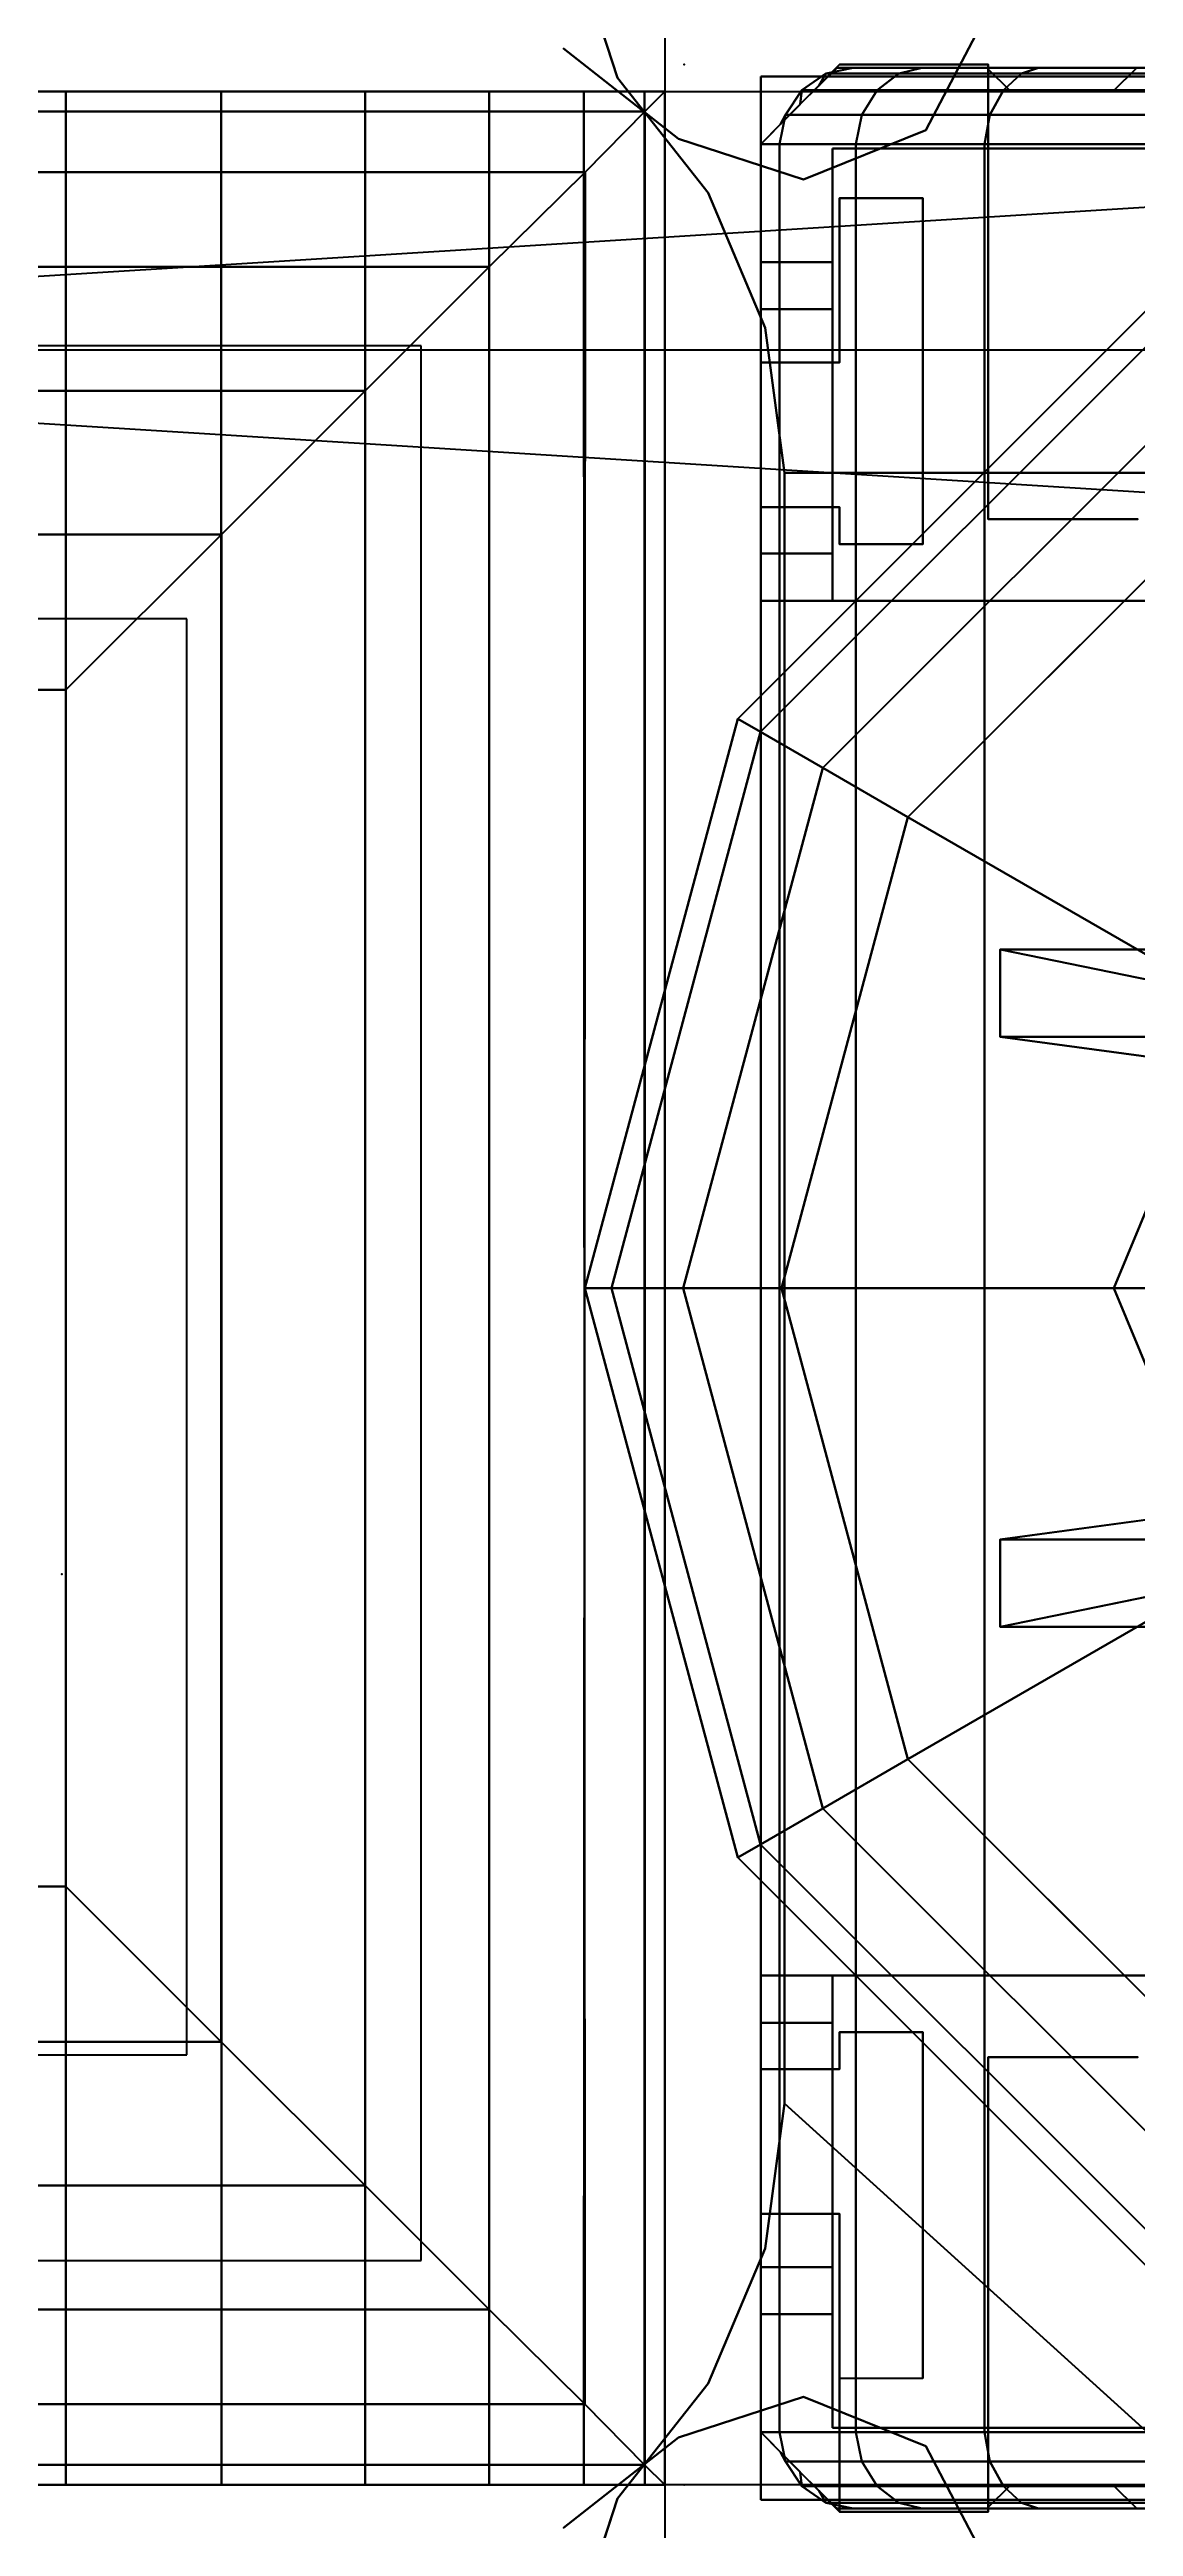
# Model space of a CAD drawing. Extents: x -170 to 1783, y -20 to 1205.
# Drawn here: x 1085.067 to 1085.972, y 279.7 to 281.77 of the extents above; entities that cross this region are included whole.
import ezdxf
from ezdxf.enums import TextEntityAlignment as Align

# ---------------------------------------------------------------- set-up
doc = ezdxf.new("R2010")
doc.units = 0
doc.header["$LTSCALE"] = 96
doc.header["$MEASUREMENT"] = 0
for name, color, linetype in [('A-FURN-3-PANEL-GLIDE', 7, 'Continuous'), ('A-FURN-3-PANEL-GLIDE-HOUSING', 7, 'Continuous'), ('A-FURN-3-PANEL-RACE', 7, 'Continuous'), ('A-FURN-3-PANEL-TOPCAP', 7, 'Continuous'), ('A-FURN-3-PANEL-TRIM', 7, 'Continuous'), ('A-FURN-P-PNLS', 7, 'Continuous'), ('A-FURN-P-PNLS-POWR', 7, 'Continuous'), ('A-FURN-P-WKSF', 7, 'Continuous'), ('MAIN_ELECTRICAL', 7, 'Continuous'), ('MAIN_FURN', 7, 'Continuous'), ('MAIN_PANEL', 7, 'Continuous'), ('MAIN_U-PANEL-CONN', 7, 'Continuous'), ('MAIN_WKSURF', 7, 'Continuous'), ('SM', 7, 'Continuous')]:
    doc.layers.add(name, color=color, linetype=linetype)

# ---------------------------------------------------------------- blocks, each defined once
blk = doc.blocks.new('EC-EFP-444')
at = {"layer": 'A-FURN-3-PANEL-GLIDE', "color": 20, "linetype": 'Continuous'}
for points in [[(0.0798, 1.4649, 0.2464), (0.0608, 1.4759, 0.1642), (0.4091, 1.8242, 0.1642), (0.4201, 1.8052, 0.2464)], [(0.0608, 1.4759, 0.1642), (0.0798, 1.4649, 0.0821), (0.4201, 1.8052, 0.0821), (0.4091, 1.8242, 0.1642)], [(0.1319, 1.4348, 0.3065), (0.0798, 1.4649, 0.2464), (0.4201, 1.8052, 0.2464), (0.4502, 1.7531, 0.3065)], [(0.0798, 1.4649, 0.0821), (0.1319, 1.4348, 0.022), (0.4502, 1.7531, 0.022), (0.4201, 1.8052, 0.0821)], [(0.203, 1.3937, 0.3285), (0.1319, 1.4348, 0.3065), (0.4502, 1.7531, 0.3065), (0.4912, 1.682, 0.3285)], [(0.1319, 1.4348, 0.022), (0.203, 1.3937), (0.4912, 1.682), (0.4502, 1.7531, 0.022)], [(0.7096, 1.1013, 0.3285), (0.203, 1.3937, 0.3285), (0.4912, 1.682, 0.3285), (0.7837, 1.1754, 0.3285)], [(-0.0447, 1, 0.2464), (-0.0668, 1, 0.1642), (0.0608, 1.4759, 0.1642), (0.0798, 1.4649, 0.2464)], [(-0.0668, 1, 0.1642), (-0.0447, 1, 0.0821), (0.0798, 1.4649, 0.0821), (0.0608, 1.4759, 0.1642)], [(0.0154, 1, 0.3065), (-0.0447, 1, 0.2464), (0.0798, 1.4649, 0.2464), (0.1319, 1.4348, 0.3065)], [(-0.0447, 1, 0.0821), (0.0154, 1, 0.022), (0.1319, 1.4348, 0.022), (0.0798, 1.4649, 0.0821)], [(0.0975, 1, 0.3285), (0.0154, 1, 0.3065), (0.1319, 1.4348, 0.3065), (0.203, 1.3937, 0.3285)], [(0.0154, 1, 0.022), (0.0975, 1), (0.203, 1.3937), (0.1319, 1.4348, 0.022)], [(0.6825, 1, 0.3285), (0.0975, 1, 0.3285), (0.203, 1.3937, 0.3285), (0.7096, 1.1013, 0.3285)], [(0.0798, 0.5351, 0.2464), (0.0608, 0.5241, 0.1642), (-0.0668, 1, 0.1642), (-0.0447, 1, 0.2464)], [(0.0608, 0.5241, 0.1642), (0.0798, 0.5351, 0.0821), (-0.0447, 1, 0.0821), (-0.0668, 1, 0.1642)], [(0.1319, 0.5652, 0.3065), (0.0798, 0.5351, 0.2464), (-0.0447, 1, 0.2464), (0.0154, 1, 0.3065)], [(0.0798, 0.5351, 0.0821), (0.1319, 0.5652, 0.022), (0.0154, 1, 0.022), (-0.0447, 1, 0.0821)], [(0.203, 0.6063, 0.3285), (0.1319, 0.5652, 0.3065), (0.0154, 1, 0.3065), (0.0975, 1, 0.3285)], [(0.1319, 0.5652, 0.022), (0.203, 0.6063), (0.0975, 1), (0.0154, 1, 0.022)], [(0.7096, 0.8988, 0.3285), (0.203, 0.6063, 0.3285), (0.0975, 1, 0.3285), (0.6825, 1, 0.3285)], [(0.7837, 0.8246, 0.3285), (0.4912, 0.318, 0.3285), (0.203, 0.6063, 0.3285), (0.7096, 0.8988, 0.3285)], [(0.4912, 0.318, 0.3285), (0.4502, 0.2469, 0.3065), (0.1319, 0.5652, 0.3065), (0.203, 0.6063, 0.3285)], [(0.4502, 0.2469, 0.022), (0.4912, 0.318), (0.203, 0.6063), (0.1319, 0.5652, 0.022)], [(0.4502, 0.2469, 0.3065), (0.4201, 0.1948, 0.2464), (0.0798, 0.5351, 0.2464), (0.1319, 0.5652, 0.3065)], [(0.4201, 0.1948, 0.0821), (0.4502, 0.2469, 0.022), (0.1319, 0.5652, 0.022), (0.0798, 0.5351, 0.0821)], [(0.4201, 0.1948, 0.2464), (0.4091, 0.1758, 0.1642), (0.0608, 0.5241, 0.1642), (0.0798, 0.5351, 0.2464)], [(0.4091, 0.1758, 0.1642), (0.4201, 0.1948, 0.0821), (0.0798, 0.5351, 0.0821), (0.0608, 0.5241, 0.1642)]]:
    blk.add_3dface(points, dxfattribs=at)
at = {"layer": 'A-FURN-3-PANEL-GLIDE', "color": 20, "linetype": 'Continuous', "invisible_edges": 12}
for points in [[(0.885, 1), (0.4912, 1.682), (0.203, 1.3937)], [(0.885, 1), (0.203, 1.3937), (0.0975, 1)], [(0.885, 1), (0.0975, 1), (0.203, 0.6063)], [(0.885, 1), (0.203, 0.6063), (0.4912, 0.318)]]:
    blk.add_3dface(points, dxfattribs=at)
at = {"layer": 'A-FURN-3-PANEL-GLIDE-HOUSING', "color": 40, "linetype": 'Continuous'}
for points in [[(0.6849, 1.2001, 2.2447), (0.885, 1.283, 3.5747), (0.28, 1.283, 3.5747), (0.28, 1.283, 3.3867)], [(0.28, 1.21, 3.5747), (0.28, 1.21, 3.3867), (0.28, 1.283, 3.3867), (0.28, 1.283, 3.5747)], [(0.28, 1.283, 3.3867), (0.28, 1.21, 3.3867), (0.7365, 1.1485, 2.2447), (0.6849, 1.2001, 2.2447)], [(0.28, 1.21, 3.3867), (0.28, 1.21, 3.5747), (0.885, 1.21, 3.5747), (0.7365, 1.1485, 2.2447)], [(0.4072, 1.0778, 2.2447), (0.375, 1, 2.2447), (0.375, 1, 1.7347), (0.4072, 1.0778, 1.7347)], [(0.375, 1, 2.2447), (0.4072, 0.9222, 2.2447), (0.4072, 0.9222, 1.7347), (0.375, 1, 1.7347)], [(0.28, 0.79, 3.3867), (0.28, 0.717, 3.3867), (0.6849, 0.7999, 2.2447), (0.7365, 0.8515, 2.2447)], [(0.28, 0.79, 3.3867), (0.28, 0.79, 3.5747), (0.28, 0.717, 3.5747), (0.28, 0.717, 3.3867)]]:
    blk.add_3dface(points, dxfattribs=at)
for points, invisible_edges in [([(0.28, 1.21, 3.5747), (0.28, 1.283, 3.5747), (0.885, 1.283, 3.5747), (0.885, 1.21, 3.5747)], 4), ([(0.4072, 1.0778, 2.2447), (0.4072, 0.9222, 2.2447), (0.375, 1, 2.2447)], 1), ([(0.4072, 1.0778, 1.7347), (0.375, 1, 1.7347), (0.4072, 0.9222, 1.7347)], 12), ([(0.885, 0.79, 3.5747), (0.28, 0.79, 3.5747), (0.28, 0.79, 3.3867), (0.7365, 0.8515, 2.2447)], 8), ([(0.6849, 0.7999, 2.2447), (0.28, 0.717, 3.3867), (0.28, 0.717, 3.5747), (0.885, 0.717, 3.5747)], 8), ([(0.28, 0.717, 3.5747), (0.28, 0.79, 3.5747), (0.885, 0.79, 3.5747), (0.885, 0.717, 3.5747)], 4)]:
    blk.add_3dface(points, dxfattribs=dict(at, invisible_edges=invisible_edges))
at = {"layer": 'A-FURN-3-PANEL-RACE', "color": 40, "linetype": 'Continuous'}
for points, invisible_edges in [([(0.08, 2.0125, 3.515), (0.08, 2.0125, 0.3963), (47.92, 2.0125, 0.3963), (47.92, 2.0125, 3.515)], 8), ([(0.08, 1.8575, 3.1951), (0.08, 1.8575, 1.4986), (0.08, 2.0125, 0.3963), (0.08, 2.0125, 3.515)], 10), ([(0.5, 1.5745, 0.3963), (47.5, 1.5745, 0.3963), (0.08, 2.0125, 0.3963), (0.08, 1.5745, 0.3963)], 3), ([(47.5, 1.5745, 0.3963), (47.92, 1.5745, 0.3963), (47.92, 2.0125, 0.3963), (0.08, 2.0125, 0.3963)], 8), ([(0.08, 1.8181, 1.4986), (0.08, 1.5745, 0.3963), (0.08, 2.0125, 0.3963), (0.08, 1.8575, 1.4986)], 5), ([(0.08, 1.5745, 3.245), (0.08, 1.8575, 3.1951), (0.08, 2.0125, 3.515), (0.08, 1.5745, 3.515)], 2), ([(0.14, 1.5745, 3.515), (0.08, 1.5745, 3.515), (0.08, 2.0125, 3.515), (0.14, 1.9525, 3.515)], 4), ([(0.14, 1.9525, 3.515), (0.08, 2.0125, 3.515), (0.6, 2.0125, 3.515), (0.6, 1.9525, 3.515)], 1), ([(47.86, 1.9525, 0.4563), (0.14, 1.9525, 0.4563), (0.14, 1.9525, 3.515), (47.86, 1.9525, 3.515)], 4), ([(0.14, 1.9525, 0.4563), (0.14, 1.8575, 1.4986), (0.14, 1.8575, 3.1951), (0.14, 1.9525, 3.515)], 5), ([(0.5, 1.5745, 0.4563), (0.14, 1.5745, 0.4563), (0.14, 1.9525, 0.4563), (47.5, 1.5745, 0.4563)], 12), ([(47.5, 1.5745, 0.4563), (0.14, 1.9525, 0.4563), (47.86, 1.9525, 0.4563), (47.86, 1.5745, 0.4563)], 1), ([(0.14, 1.5745, 0.4563), (0.14, 1.8181, 1.4986), (0.14, 1.8575, 1.4986), (0.14, 1.9525, 0.4563)], 5), ([(0.14, 1.8575, 3.1951), (0.14, 1.5745, 3.245), (0.14, 1.5745, 3.515), (0.14, 1.9525, 3.515)], 8), ([(0.08, 1.614, 1.7894), (0.08, 1.5745, 1.7894), (0.08, 1.5745, 0.3963), (0.08, 1.8181, 1.4986)], 4), ([(0.14, 1.5745, 1.7894), (0.14, 1.614, 1.7894), (0.14, 1.8181, 1.4986), (0.14, 1.5745, 0.4563)], 4), ([(0.08, 1.5745, 0.3963), (0.08, 1.5745, 1.7894), (0.14, 1.5745, 1.7894), (0.14, 1.5745, 0.4563)], 8), ([(0.5, 1.5745, 0.3963), (0.08, 1.5745, 0.3963), (0.14, 1.5745, 0.4563), (0.5, 1.5745, 0.4563)], 2), ([(0.5, 0.4255, 0.3963), (0.08, 0.4255, 0.3963), (0.08, -0.0125, 0.3963), (47.92, -0.0125, 0.3963)], 8), ([(0.08, 0.386, 1.7894), (0.08, 0.1819, 1.4986), (0.08, 0.4255, 0.3963), (0.08, 0.4255, 1.7894)], 2), ([(0.08, 0.4255, 0.3963), (0.14, 0.4255, 0.4563), (0.14, 0.4255, 1.7894), (0.08, 0.4255, 1.7894)], 1), ([(0.08, 0.1819, 1.4986), (0.08, 0.1425, 1.4986), (0.08, -0.0125, 0.3963), (0.08, 0.4255, 0.3963)], 10), ([(0.5, 0.4255, 0.3963), (0.5, 0.4255, 0.4563), (0.14, 0.4255, 0.4563), (0.08, 0.4255, 0.3963)], 4), ([(0.08, 0.4255, 3.245), (0.08, 0.4255, 3.515), (0.08, -0.0125, 3.515), (0.08, 0.1425, 3.1951)], 4), ([(0.14, 0.4255, 3.515), (0.14, 0.0475, 3.515), (0.08, -0.0125, 3.515), (0.08, 0.4255, 3.515)], 2), ([(0.5, 0.4255, 0.4563), (47.86, 0.0475, 0.4563), (0.14, 0.0475, 0.4563), (0.14, 0.4255, 0.4563)], 1), ([(0.14, 0.4255, 1.7894), (0.14, 0.4255, 0.4563), (0.14, 0.1819, 1.4986), (0.14, 0.386, 1.7894)], 2), ([(0.14, 0.4255, 0.4563), (0.14, 0.0475, 0.4563), (0.14, 0.1425, 1.4986), (0.14, 0.1819, 1.4986)], 10), ([(0.14, 0.1425, 3.1951), (0.14, 0.0475, 3.515), (0.14, 0.4255, 3.515), (0.14, 0.4255, 3.245)], 1), ([(0.08, 0.1425, 3.1951), (0.08, -0.0125, 3.515), (0.08, -0.0125, 0.3963), (0.08, 0.1425, 1.4986)], 5), ([(0.14, 0.0475, 0.4563), (0.14, 0.0475, 3.515), (0.14, 0.1425, 3.1951), (0.14, 0.1425, 1.4986)], 10), ([(0.14, 0.0475, 3.515), (0.6, 0.0475, 3.515), (0.6, -0.0125, 3.515), (0.08, -0.0125, 3.515)], 8), ([(0.14, 0.0475, 0.4563), (47.86, 0.0475, 0.4563), (47.86, 0.0475, 3.515), (0.14, 0.0475, 3.515)], 4), ([(47.92, -0.0125, 3.515), (47.92, -0.0125, 0.3963), (0.08, -0.0125, 0.3963), (0.08, -0.0125, 3.515)], 8)]:
    blk.add_3dface(points, dxfattribs=dict(at, invisible_edges=invisible_edges))
for points in [[(0.14, 1.8575, 1.4986), (0.08, 1.8575, 1.4986), (0.08, 1.8575, 3.1951), (0.14, 1.8575, 3.1951)], [(0.08, 1.8181, 1.4986), (0.08, 1.8575, 1.4986), (0.14, 1.8575, 1.4986), (0.14, 1.8181, 1.4986)], [(0.14, 1.8575, 3.1951), (0.08, 1.8575, 3.1951), (0.08, 1.5745, 3.245), (0.14, 1.5745, 3.245)], [(0.08, 1.614, 1.7894), (0.08, 1.8181, 1.4986), (0.14, 1.8181, 1.4986), (0.14, 1.614, 1.7894)], [(0.08, 1.5745, 1.7894), (0.08, 1.614, 1.7894), (0.14, 1.614, 1.7894), (0.14, 1.5745, 1.7894)], [(0.14, 1.5745, 3.245), (0.08, 1.5745, 3.245), (0.08, 1.5745, 3.515), (0.14, 1.5745, 3.515)], [(0.08, 0.4255, 1.7894), (0.14, 0.4255, 1.7894), (0.14, 0.386, 1.7894), (0.08, 0.386, 1.7894)], [(0.14, 0.4255, 3.245), (0.14, 0.4255, 3.515), (0.08, 0.4255, 3.515), (0.08, 0.4255, 3.245)], [(0.14, 0.1425, 3.1951), (0.14, 0.4255, 3.245), (0.08, 0.4255, 3.245), (0.08, 0.1425, 3.1951)], [(0.08, 0.386, 1.7894), (0.14, 0.386, 1.7894), (0.14, 0.1819, 1.4986), (0.08, 0.1819, 1.4986)], [(0.08, 0.1819, 1.4986), (0.14, 0.1819, 1.4986), (0.14, 0.1425, 1.4986), (0.08, 0.1425, 1.4986)], [(0.14, 0.1425, 1.4986), (0.14, 0.1425, 3.1951), (0.08, 0.1425, 3.1951), (0.08, 0.1425, 1.4986)]]:
    blk.add_3dface(points, dxfattribs=at)
at = {"layer": 'A-FURN-3-PANEL-TOPCAP', "color": 60, "linetype": 'Continuous'}
for points in [[(0.1143, 2.0013, 43.8104), (0.1129, 1.9894, 43.635), (0.1285, 2.0047, 43.635), (0.1344, 2.0151, 43.8047)], [(0.1774, 2.0013, 43.977), (0.1143, 2.0013, 43.8104), (0.1344, 2.0151, 43.8047), (0.1955, 2.0151, 43.9663)], [(0.1344, 2.0151, 43.8047), (0.1285, 2.0047, 43.635), (0.144, 2.02, 43.635), (0.1575, 2.02, 43.8011)], [(0.1955, 2.0151, 43.9663), (0.1344, 2.0151, 43.8047), (0.1575, 2.02, 43.8011), (0.2149, 2.02, 43.9575)], [(0.2828, 2.0013, 44.1222), (0.1774, 2.0013, 43.977), (0.1955, 2.0151, 43.9663), (0.2978, 2.0151, 44.1072)], [(0.2978, 2.0151, 44.1072), (0.1955, 2.0151, 43.9663), (0.2149, 2.02, 43.9575), (0.3121, 2.02, 44.0929)], [(0.4225, 2.0013, 44.2349), (0.2828, 2.0013, 44.1222), (0.2978, 2.0151, 44.1072), (0.4331, 2.0151, 44.2168)], [(0.4331, 2.0151, 44.2168), (0.2978, 2.0151, 44.1072), (0.3121, 2.02, 44.0929), (0.4419, 2.02, 44.1974)], [(0.1006, 1.9805, 43.8155), (0.0965, 1.9727, 43.635), (0.1129, 1.9894, 43.635), (0.1143, 2.0013, 43.8104)], [(0.1644, 1.9805, 43.9859), (0.1006, 1.9805, 43.8155), (0.1143, 2.0013, 43.8104), (0.1774, 2.0013, 43.977)], [(0.2713, 1.9805, 44.1337), (0.1644, 1.9805, 43.9859), (0.1774, 2.0013, 43.977), (0.2828, 2.0013, 44.1222)], [(0.4136, 1.9805, 44.248), (0.2713, 1.9805, 44.1337), (0.2828, 2.0013, 44.1222), (0.4225, 2.0013, 44.2349)], [(0.0957, 1.956, 43.8177), (0.08, 1.956, 43.635), (0.0965, 1.9727, 43.635), (0.1006, 1.9805, 43.8155)], [(0.1595, 1.956, 43.9895), (0.0957, 1.956, 43.8177), (0.1006, 1.9805, 43.8155), (0.1644, 1.9805, 43.9859)], [(0.2668, 1.956, 44.1382), (0.1595, 1.956, 43.9895), (0.1644, 1.9805, 43.9859), (0.2713, 1.9805, 44.1337)], [(0.4099, 1.956, 44.2528), (0.2668, 1.956, 44.1382), (0.2713, 1.9805, 44.1337), (0.4136, 1.9805, 44.248)], [(0.0957, 0.044, 43.8177), (0.08, 0.044, 43.635), (0.08, 1.956, 43.635), (0.0957, 1.956, 43.8177)], [(0.1595, 0.044, 43.9895), (0.0957, 0.044, 43.8177), (0.0957, 1.956, 43.8177), (0.1595, 1.956, 43.9895)], [(0.2668, 0.044, 44.1382), (0.1595, 0.044, 43.9895), (0.1595, 1.956, 43.9895), (0.2668, 1.956, 44.1382)], [(0.4099, 0.044, 44.2528), (0.2668, 0.044, 44.1382), (0.2668, 1.956, 44.1382), (0.4099, 1.956, 44.2528)], [(0.0965, 0.0273, 43.635), (0.08, 0.044, 43.635), (0.0957, 0.044, 43.8177), (0.1006, 0.0195, 43.8155)], [(0.1006, 0.0195, 43.8155), (0.0957, 0.044, 43.8177), (0.1595, 0.044, 43.9895), (0.1644, 0.0195, 43.9859)], [(0.1644, 0.0195, 43.9859), (0.1595, 0.044, 43.9895), (0.2668, 0.044, 44.1382), (0.2713, 0.0195, 44.1337)], [(0.2713, 0.0195, 44.1337), (0.2668, 0.044, 44.1382), (0.4099, 0.044, 44.2528), (0.4136, 0.0195, 44.248)], [(0.1129, 0.0106, 43.635), (0.0965, 0.0273, 43.635), (0.1006, 0.0195, 43.8155), (0.1143, -0.0013, 43.8104)], [(0.1143, -0.0013, 43.8104), (0.1006, 0.0195, 43.8155), (0.1644, 0.0195, 43.9859), (0.1774, -0.0013, 43.977)], [(0.1285, -0.0047, 43.635), (0.1129, 0.0106, 43.635), (0.1143, -0.0013, 43.8104), (0.1344, -0.0151, 43.8047)], [(0.1774, -0.0013, 43.977), (0.1644, 0.0195, 43.9859), (0.2713, 0.0195, 44.1337), (0.2828, -0.0013, 44.1222)], [(0.2828, -0.0013, 44.1222), (0.2713, 0.0195, 44.1337), (0.4136, 0.0195, 44.248), (0.4225, -0.0013, 44.2349)], [(0.1344, -0.0151, 43.8047), (0.1143, -0.0013, 43.8104), (0.1774, -0.0013, 43.977), (0.1955, -0.0151, 43.9663)], [(0.144, -0.02, 43.635), (0.1285, -0.0047, 43.635), (0.1344, -0.0151, 43.8047), (0.1575, -0.02, 43.8011)], [(0.1575, -0.02, 43.8011), (0.1344, -0.0151, 43.8047), (0.1955, -0.0151, 43.9663), (0.2149, -0.02, 43.9575)], [(0.1955, -0.0151, 43.9663), (0.1774, -0.0013, 43.977), (0.2828, -0.0013, 44.1222), (0.2978, -0.0151, 44.1072)], [(0.2149, -0.02, 43.9575), (0.1955, -0.0151, 43.9663), (0.2978, -0.0151, 44.1072), (0.3121, -0.02, 44.0929)], [(0.2978, -0.0151, 44.1072), (0.2828, -0.0013, 44.1222), (0.4225, -0.0013, 44.2349), (0.4331, -0.0151, 44.2168)], [(0.3121, -0.02, 44.0929), (0.2978, -0.0151, 44.1072), (0.4331, -0.0151, 44.2168), (0.4419, -0.02, 44.1974)]]:
    blk.add_3dface(points, dxfattribs=at)
for points, invisible_edges in [([(0.1285, -0.0047, 43.635), (0.144, -0.02, 43.635), (0.144, 2.02, 43.635), (0.1285, 2.0047, 43.635)], 10), ([(0.144, 2.02, 43.635), (0.269, 2.02, 43.635), (0.2783, 2.02, 43.7687), (0.1575, 2.02, 43.8011)], 4), ([(0.144, -0.02, 43.635), (0.269, -0.02, 43.635), (0.269, 2.02, 43.635), (0.144, 2.02, 43.635)], 10), ([(0.1575, 2.02, 43.8011), (0.2783, 2.02, 43.7687), (0.3232, 2.02, 43.8949), (0.2149, 2.02, 43.9575)], 5), ([(0.2149, 2.02, 43.9575), (0.3232, 2.02, 43.8949), (0.4005, 2.02, 44.0044), (0.3121, 2.02, 44.0929)], 5), ([(0.269, 2.02, 43.635), (0.289, 2, 43.635), (0.2976, 2, 43.7635), (0.2783, 2.02, 43.7687)], 4), ([(0.289, 2, 43.635), (0.269, 2.02, 43.635), (0.269, -0.02, 43.635), (0.289, 0, 43.635)], 10), ([(0.2783, 2.02, 43.7687), (0.2976, 2, 43.7635), (0.3405, 2, 43.8849), (0.3232, 2.02, 43.8949)], 5), ([(0.3121, 2.02, 44.0929), (0.4005, 2.02, 44.0044), (0.5044, 2.02, 44.0891), (0.4419, 2.02, 44.1974)], 5), ([(0.3232, 2.02, 43.8949), (0.3405, 2, 43.8849), (0.4146, 2, 43.9903), (0.4005, 2.02, 44.0044)], 5), ([(0.3741, 2, 43.635), (0.394, 2.02, 43.635), (0.399, 2.02, 43.7363), (0.3798, 2, 43.7415)], 4), ([(0.394, 2.02, 43.635), (0.3741, 2, 43.635), (0.3741, 0, 43.635), (0.394, -0.02, 43.635)], 10), ([(0.3798, 2, 43.7415), (0.399, 2.02, 43.7363), (0.4315, 2.02, 43.8323), (0.4142, 2, 43.8424)], 5), ([(0.0965, 0.0273, 43.635), (0.1129, 0.0106, 43.635), (0.1129, 1.9894, 43.635), (0.0965, 1.9727, 43.635)], 10), ([(0.1285, 2.0047, 43.635), (0.1129, 1.9894, 43.635), (0.1129, 0.0106, 43.635), (0.1285, -0.0047, 43.635)], 10), ([(0.289, 2, 43.635), (0.3741, 2, 43.635), (0.3798, 2, 43.7415), (0.2976, 2, 43.7635)], 4), ([(0.289, 0, 43.635), (0.3741, 0, 43.635), (0.3741, 2, 43.635), (0.289, 2, 43.635)], 10), ([(0.2976, 2, 43.7635), (0.3798, 2, 43.7415), (0.4142, 2, 43.8424), (0.3405, 2, 43.8849)], 5), ([(0.3405, 2, 43.8849), (0.4142, 2, 43.8424), (0.4748, 2, 43.9301), (0.4146, 2, 43.9903)], 5), ([(0.0965, 1.9727, 43.635), (0.08, 1.956, 43.635), (0.08, 0.044, 43.635), (0.0965, 0.0273, 43.635)], 8), ([(0.144, -0.02, 43.635), (0.1575, -0.02, 43.8011), (0.2783, -0.02, 43.7687), (0.269, -0.02, 43.635)], 2), ([(0.1575, -0.02, 43.8011), (0.2149, -0.02, 43.9575), (0.3232, -0.02, 43.8949), (0.2783, -0.02, 43.7687)], 10), ([(0.2149, -0.02, 43.9575), (0.3121, -0.02, 44.0929), (0.4005, -0.02, 44.0044), (0.3232, -0.02, 43.8949)], 10), ([(0.269, -0.02, 43.635), (0.2783, -0.02, 43.7687), (0.2976, 0, 43.7635), (0.289, 0, 43.635)], 2), ([(0.2783, -0.02, 43.7687), (0.3232, -0.02, 43.8949), (0.3405, 0, 43.8849), (0.2976, 0, 43.7635)], 10), ([(0.289, 0, 43.635), (0.2976, 0, 43.7635), (0.3798, 0, 43.7415), (0.3741, 0, 43.635)], 2), ([(0.2976, 0, 43.7635), (0.3405, 0, 43.8849), (0.4142, 0, 43.8424), (0.3798, 0, 43.7415)], 10), ([(0.3121, -0.02, 44.0929), (0.4419, -0.02, 44.1974), (0.5044, -0.02, 44.0891), (0.4005, -0.02, 44.0044)], 10), ([(0.3232, -0.02, 43.8949), (0.4005, -0.02, 44.0044), (0.4146, 0, 43.9903), (0.3405, 0, 43.8849)], 10), ([(0.3405, 0, 43.8849), (0.4146, 0, 43.9903), (0.4748, 0, 43.9301), (0.4142, 0, 43.8424)], 10), ([(0.3741, 0, 43.635), (0.3798, 0, 43.7415), (0.399, -0.02, 43.7363), (0.394, -0.02, 43.635)], 2), ([(0.3798, 0, 43.7415), (0.4142, 0, 43.8424), (0.4315, -0.02, 43.8323), (0.399, -0.02, 43.7363)], 10)]:
    blk.add_3dface(points, dxfattribs=dict(at, invisible_edges=invisible_edges))
at = {"layer": 'A-FURN-3-PANEL-TRIM', "color": 60, "linetype": 'Continuous'}
for points, invisible_edges in [([(0.0361, 1.9153, 3.8013), (0.6, 2.1348, 3.8013), (-0.0735, 2.1159, 3.8013), (-0.0395, 2.0114, 3.8013)], 3), ([(0.0361, 1.9153, 4.013), (-0.0395, 2.0114, 4.013), (-0.0735, 2.1159, 4.013), (0.6, 2.1348, 4.013)], 12), ([(0.1, 1.6815, 3.8013), (0.6, 2.1348, 3.8013), (0.0361, 1.9153, 3.8013), (0.0837, 1.8027, 3.8013)], 3), ([(0.1, 1.6815, 4.013), (0.0837, 1.8027, 4.013), (0.0361, 1.9153, 4.013), (0.6, 2.1348, 4.013)], 12), ([(0.1, 1.6815, 3.8013), (0.6, 1.6815, 3.8013), (0.6, 2.1348, 3.8013)], 12), ([(0.6, 2.1348, 4.013), (0.6, 1.6815, 4.013), (0.1, 1.6815, 4.013)], 12), ([(0.0802, 1.7737, 43.635), (0.08, 1.956, 43.635), (0.1457, 2.0228, 43.635), (0.1457, 1.7737, 43.635)], 4), ([(0.2155, 1.9109, 43.635), (0.1457, 1.9109, 43.635), (0.1457, 2.0228, 43.635), (0.2701, 2.0228, 43.635)], 10), ([(0.6, -0.1348, 3.5747), (0.6, 1.6815, 3.5747), (0.1, 1.6815, 3.5747), (0.1, 0.3185, 3.5747)], 10), ([(0.6, -0.1348, 4.2397), (0.1, 0.3185, 4.2397), (0.1, 1.6815, 4.2397), (0.6, 1.6815, 4.2397)], 5), ([(0.1457, 0.3473, 43.635), (0.0802, 0.3473, 43.635), (0.0802, 1.6527, 43.635), (0.1457, 1.6527, 43.635)], 8), ([(0.2701, 1.6426, 43.635), (0.395, 1.6426, 43.635), (0.395, 0.3574, 43.635), (0.2701, 0.3574, 43.635)], 10), ([(0.1457, 1.6218, 43.635), (0.2155, 1.6218, 43.635), (0.2155, 0.3782, 43.635), (0.1457, 0.3782, 43.635)], 10), ([(0.0361, 0.0847, 3.5747), (0.6, -0.1348, 3.5747), (0.1, 0.3185, 3.5747), (0.0837, 0.1973, 3.5747)], 3), ([(0.0361, 0.0847, 4.2397), (0.0837, 0.1973, 4.2397), (0.1, 0.3185, 4.2397), (0.6, -0.1348, 4.2397)], 12), ([(0.0361, 0.0847, 3.8013), (0.0837, 0.1973, 3.8013), (0.1, 0.3185, 3.8013), (0.6, -0.1348, 3.8013)], 12), ([(0.0361, 0.0847, 4.013), (0.6, -0.1348, 4.013), (0.1, 0.3185, 4.013), (0.0837, 0.1973, 4.013)], 3), ([(-0.0735, -0.1159, 3.5747), (0.6, -0.1348, 3.5747), (0.0361, 0.0847, 3.5747), (-0.0395, -0.0114, 3.5747)], 3), ([(-0.0735, -0.1159, 4.2397), (-0.0395, -0.0114, 4.2397), (0.0361, 0.0847, 4.2397), (0.6, -0.1348, 4.2397)], 12), ([(-0.0735, -0.1159, 3.8013), (-0.0395, -0.0114, 3.8013), (0.0361, 0.0847, 3.8013), (0.6, -0.1348, 3.8013)], 12), ([(-0.0735, -0.1159, 4.013), (0.6, -0.1348, 4.013), (0.0361, 0.0847, 4.013), (-0.0395, -0.0114, 4.013)], 3), ([(0.2155, 0.0891, 4.2397), (0.2155, 0.0891, 43.635), (0.1457, 0.0891, 43.635), (0.1457, 0.0891, 4.2397)], 2), ([(0.1457, -0.0228, 43.635), (0.1457, 0.0891, 43.635), (0.2155, 0.0891, 43.635), (0.2701, -0.0228, 43.635)], 6)]:
    blk.add_3dface(points, dxfattribs=dict(at, invisible_edges=invisible_edges))
for points in [[(-0.0395, 2.0114, 3.8013), (-0.0735, 2.1159, 3.8013), (-0.0735, 2.1159, 4.013), (-0.0395, 2.0114, 4.013)], [(0.0361, 1.9153, 3.8013), (-0.0395, 2.0114, 3.8013), (-0.0395, 2.0114, 4.013), (0.0361, 1.9153, 4.013)], [(0.1457, 2.0228, 4.2397), (0.1457, 2.0228, 43.635), (0.08, 1.956, 43.635), (0.0802, 1.956, 4.2397)], [(0.1457, 2.0228, 4.2397), (0.2701, 2.0228, 4.2397), (0.2701, 2.0228, 43.635), (0.1457, 2.0228, 43.635)], [(0.2701, 2.0228, 43.635), (0.2701, 2.0228, 4.2397), (0.2701, 1.6426, 4.2397), (0.2701, 1.6426, 43.635)], [(0.0802, 1.7737, 43.635), (0.0802, 1.7737, 4.2397), (0.0802, 1.956, 4.2397), (0.08, 1.956, 43.635)], [(0.0837, 1.8027, 3.8013), (0.0361, 1.9153, 3.8013), (0.0361, 1.9153, 4.013), (0.0837, 1.8027, 4.013)], [(0.2155, 1.9109, 4.2397), (0.1457, 1.9109, 4.2397), (0.1457, 1.9109, 43.635), (0.2155, 1.9109, 43.635)], [(0.1457, 1.9109, 43.635), (0.1457, 1.9109, 4.2397), (0.1457, 1.7737, 4.2397), (0.1457, 1.7737, 43.635)], [(0.2155, 1.6218, 43.635), (0.2155, 1.6218, 4.2397), (0.2155, 1.9109, 4.2397), (0.2155, 1.9109, 43.635)], [(0.1, 1.6815, 3.8013), (0.0837, 1.8027, 3.8013), (0.0837, 1.8027, 4.013), (0.1, 1.6815, 4.013)], [(0.1457, 1.7737, 4.2397), (0.0802, 1.7737, 4.2397), (0.0802, 1.7737, 43.635), (0.1457, 1.7737, 43.635)], [(0.1, 0.3185, 4.2397), (0.1, 0.3185, 3.5747), (0.1, 1.6815, 3.5747), (0.1, 1.6815, 4.2397)], [(0.1, 1.6815, 4.2397), (0.1, 1.6815, 4.013), (0.6, 1.6815, 4.013), (0.6, 1.6815, 4.2397)], [(0.6, 1.6815, 3.8013), (0.1, 1.6815, 3.8013), (0.1, 1.6815, 3.5747), (0.6, 1.6815, 3.5747)], [(0.0802, 1.6527, 4.2397), (0.1457, 1.6527, 4.2397), (0.1457, 1.6527, 43.635), (0.0802, 1.6527, 43.635)], [(0.0802, 0.3473, 43.635), (0.0802, 0.3473, 4.2397), (0.0802, 1.6527, 4.2397), (0.0802, 1.6527, 43.635)], [(0.1457, 1.6527, 43.635), (0.1457, 1.6527, 4.2397), (0.1457, 1.6218, 4.2397), (0.1457, 1.6218, 43.635)], [(0.2701, 1.6426, 4.2397), (0.395, 1.6426, 4.2397), (0.395, 1.6426, 43.635), (0.2701, 1.6426, 43.635)], [(0.1457, 1.6218, 4.2397), (0.2155, 1.6218, 4.2397), (0.2155, 1.6218, 43.635), (0.1457, 1.6218, 43.635)], [(0.1457, 0.3473, 43.635), (0.1457, 0.3782, 43.635), (0.1457, 0.3782, 4.2397), (0.1457, 0.3473, 4.2397)], [(0.1457, 0.3782, 4.2397), (0.1457, 0.3782, 43.635), (0.2155, 0.3782, 43.635), (0.2155, 0.3782, 4.2397)], [(0.2155, 0.3782, 43.635), (0.2155, 0.0891, 43.635), (0.2155, 0.0891, 4.2397), (0.2155, 0.3782, 4.2397)], [(0.2701, 0.3574, 4.2397), (0.2701, 0.3574, 43.635), (0.395, 0.3574, 43.635), (0.395, 0.3574, 4.2397)], [(0.2701, -0.0228, 43.635), (0.2701, 0.3574, 43.635), (0.2701, 0.3574, 4.2397), (0.2701, -0.0228, 4.2397)], [(0.0802, 0.3473, 4.2397), (0.0802, 0.3473, 43.635), (0.1457, 0.3473, 43.635), (0.1457, 0.3473, 4.2397)], [(0.0837, 0.1973, 4.013), (0.1, 0.3185, 4.013), (0.1, 0.3185, 4.2397), (0.0837, 0.1973, 4.2397)], [(0.0837, 0.1973, 3.5747), (0.1, 0.3185, 3.5747), (0.1, 0.3185, 3.8013), (0.0837, 0.1973, 3.8013)], [(0.6, -0.1348, 3.8013), (0.1, 0.3185, 3.8013), (0.1, 0.3185, 4.013), (0.6, -0.1348, 4.013)], [(0.0802, 0.2263, 43.635), (0.0802, 0.044, 43.635), (0.0802, 0.044, 4.2397), (0.0802, 0.2263, 4.2397)], [(0.1457, 0.2263, 4.2397), (0.1457, 0.2263, 43.635), (0.0802, 0.2263, 43.635), (0.0802, 0.2263, 4.2397)], [(0.0802, 0.044, 43.635), (0.0802, 0.2263, 43.635), (0.1457, 0.2263, 43.635), (0.1457, -0.0228, 43.635)], [(0.1457, 0.0891, 43.635), (0.1457, 0.2263, 43.635), (0.1457, 0.2263, 4.2397), (0.1457, 0.0891, 4.2397)], [(0.0361, 0.0847, 4.013), (0.0837, 0.1973, 4.013), (0.0837, 0.1973, 4.2397), (0.0361, 0.0847, 4.2397)], [(0.0361, 0.0847, 3.5747), (0.0837, 0.1973, 3.5747), (0.0837, 0.1973, 3.8013), (0.0361, 0.0847, 3.8013)], [(-0.0395, -0.0114, 4.013), (0.0361, 0.0847, 4.013), (0.0361, 0.0847, 4.2397), (-0.0395, -0.0114, 4.2397)], [(-0.0395, -0.0114, 3.5747), (0.0361, 0.0847, 3.5747), (0.0361, 0.0847, 3.8013), (-0.0395, -0.0114, 3.8013)], [(0.0802, 0.044, 4.2397), (0.0802, 0.044, 43.635), (0.1457, -0.0228, 43.635), (0.1457, -0.0228, 4.2397)], [(-0.0735, -0.1159, 4.013), (-0.0395, -0.0114, 4.013), (-0.0395, -0.0114, 4.2397), (-0.0735, -0.1159, 4.2397)], [(-0.0735, -0.1159, 3.5747), (-0.0395, -0.0114, 3.5747), (-0.0395, -0.0114, 3.8013), (-0.0735, -0.1159, 3.8013)], [(0.1457, -0.0228, 4.2397), (0.1457, -0.0228, 43.635), (0.2701, -0.0228, 43.635), (0.2701, -0.0228, 4.2397)]]:
    blk.add_3dface(points, dxfattribs=at)
at = {"layer": 'A-FURN-P-PNLS', "color": 60, "linetype": 'Continuous'}
for p, q in [((0, 0), (0, 2)), ((0, 2), (48, 2)), ((48, 0), (0, 0))]:
    blk.add_line(p, q, dxfattribs=at)
at = {"layer": 'A-FURN-P-PNLS-POWR', "color": 1, "linetype": 'Continuous'}
blk.add_line((22, 1), (0, 1), dxfattribs=at)
at = {"layer": 'MAIN_PANEL', "color": 7, "linetype": 'Continuous'}
for p in [(0, 2), (0, 2, 43.663), (0, 2), (0, 0), (0, 0, 43.663), (0, 0), (0, 0)]:
    blk.add_point(p, dxfattribs=at)
blk = doc.blocks.new('EC-EFN-256')
at = {"layer": 'A-FURN-3-PANEL-TRIM', "color": 60, "linetype": 'Continuous'}
for points, invisible_edges in [([(-0.0735, 2.1159, 3.8013), (0.6, 2.1348, 3.8013), (0.065, 2.269, 3.8013), (-0.0322, 2.2178, 3.8013)], 3), ([(-0.0735, 2.1159, 4.013), (-0.0322, 2.2178, 4.013), (0.065, 2.269, 4.013), (0.6, 2.1348, 4.013)], 12), ([(23.935, 2.269, 3.5747), (23.4, 2.1348, 3.5747), (24.0735, 2.1159, 3.5747), (24.0322, 2.2178, 3.5747)], 3), ([(23.935, 2.269, 4.2397), (24.0322, 2.2178, 4.2397), (24.0735, 2.1159, 4.2397), (23.4, 2.1348, 4.2397)], 12), ([(23.935, 2.269, 3.8013), (24.0322, 2.2178, 3.8013), (24.0735, 2.1159, 3.8013), (23.4, 2.1348, 3.8013)], 12), ([(23.935, 2.269, 4.013), (23.4, 2.1348, 4.013), (24.0735, 2.1159, 4.013), (24.0322, 2.2178, 4.013)], 3), ([(0.0361, 1.9153, 3.8013), (0.6, 2.1348, 3.8013), (-0.0735, 2.1159, 3.8013), (-0.0395, 2.0114, 3.8013)], 3), ([(0.0361, 1.9153, 4.013), (-0.0395, 2.0114, 4.013), (-0.0735, 2.1159, 4.013), (0.6, 2.1348, 4.013)], 12), ([(24.0735, 2.1159, 3.5747), (23.4, 2.1348, 3.5747), (23.9639, 1.9153, 3.5747), (24.0395, 2.0114, 3.5747)], 3), ([(24.0735, 2.1159, 4.2397), (24.0395, 2.0114, 4.2397), (23.9639, 1.9153, 4.2397), (23.4, 2.1348, 4.2397)], 12), ([(24.0735, 2.1159, 3.8013), (24.0395, 2.0114, 3.8013), (23.9639, 1.9153, 3.8013), (23.4, 2.1348, 3.8013)], 12), ([(24.0735, 2.1159, 4.013), (23.4, 2.1348, 4.013), (23.9639, 1.9153, 4.013), (24.0395, 2.0114, 4.013)], 3)]:
    blk.add_3dface(points, dxfattribs=dict(at, invisible_edges=invisible_edges))
for points in [[(-0.0322, 2.2178, 3.8013), (0.065, 2.269, 3.8013), (0.065, 2.269, 4.013), (-0.0322, 2.2178, 4.013)], [(23.935, 2.269, 4.013), (24.0322, 2.2178, 4.013), (24.0322, 2.2178, 4.2397), (23.935, 2.269, 4.2397)], [(23.935, 2.269, 3.5747), (24.0322, 2.2178, 3.5747), (24.0322, 2.2178, 3.8013), (23.935, 2.269, 3.8013)], [(-0.0735, 2.1159, 3.8013), (-0.0322, 2.2178, 3.8013), (-0.0322, 2.2178, 4.013), (-0.0735, 2.1159, 4.013)], [(24.0322, 2.2178, 4.013), (24.0735, 2.1159, 4.013), (24.0735, 2.1159, 4.2397), (24.0322, 2.2178, 4.2397)], [(24.0322, 2.2178, 3.5747), (24.0735, 2.1159, 3.5747), (24.0735, 2.1159, 3.8013), (24.0322, 2.2178, 3.8013)], [(-0.0395, 2.0114, 3.8013), (-0.0735, 2.1159, 3.8013), (-0.0735, 2.1159, 4.013), (-0.0395, 2.0114, 4.013)], [(24.0735, 2.1159, 4.013), (24.0395, 2.0114, 4.013), (24.0395, 2.0114, 4.2397), (24.0735, 2.1159, 4.2397)], [(24.0735, 2.1159, 3.5747), (24.0395, 2.0114, 3.5747), (24.0395, 2.0114, 3.8013), (24.0735, 2.1159, 3.8013)], [(0.0361, 1.9153, 3.8013), (-0.0395, 2.0114, 3.8013), (-0.0395, 2.0114, 4.013), (0.0361, 1.9153, 4.013)], [(24.0395, 2.0114, 4.013), (23.9639, 1.9153, 4.013), (23.9639, 1.9153, 4.2397), (24.0395, 2.0114, 4.2397)], [(24.0395, 2.0114, 3.5747), (23.9639, 1.9153, 3.5747), (23.9639, 1.9153, 3.8013), (24.0395, 2.0114, 3.8013)]]:
    blk.add_3dface(points, dxfattribs=at)
at = {"layer": 'A-FURN-P-PNLS', "color": 60, "linetype": 'Continuous'}
for p, q in [((0, 0), (0, 2)), ((0, 2), (24, 2)), ((24, 2), (24, 0))]:
    blk.add_line(p, q, dxfattribs=at)
at = {"layer": 'MAIN_PANEL', "color": 7, "linetype": 'Continuous'}
for p in [(0, 2), (0, 2, 55.663), (0, 2), (24, 2), (24, 2, 55.663), (24, 2)]:
    blk.add_point(p, dxfattribs=at)
blk = doc.blocks.new('EC-WS-424-T')
at = {"layer": 'A-FURN-P-WKSF', "color": 7, "linetype": 'Continuous'}
for centre, start, end in [((1.25, -1.25), 90, 180), ((46.75, -1.25), 0, 90)]:
    blk.add_arc(centre, 1.25, start, end, dxfattribs=at)
at = {"layer": 'MAIN_WKSURF', "color": 7, "linetype": 'Continuous'}
for p in [(0, 0), (0, 0), (48, 0), (48, 0)]:
    blk.add_point(p, dxfattribs=at)
blk = doc.blocks.new('ECP-FPFS-TC')
at = {"layer": 'MAIN_FURN', "color": 7, "linetype": 'Continuous'}
for p in [(-0.0002, 0), (1.9998, 0), (0, -2), (1.9998, -2)]:
    blk.add_point(p, dxfattribs=at)
at = {"layer": 'MAIN_U-PANEL-CONN', "color": 60, "linetype": 'Continuous'}
for points in [[(0.0166, -1.9834, 49.6309), (0, -2, 49.5), (0, 0, 49.5), (0.0166, 0, 49.6309)], [(0.0168, -0.0166, 49.6309), (0, 0, 49.5), (0, -2, 49.5), (0.0168, -2, 49.6309)], [(1.9836, -0.0166, 49.6309), (2, 0, 49.5), (0, 0, 49.5), (0.0168, -0.0166, 49.6309)], [(0.0166, 0, 49.6309), (0.0674, 0, 49.751), (0.0664, -1.9326, 49.751), (0.0166, -1.9834, 49.6309)], [(0.1465, -1.8535, 49.8545), (0.0664, -1.9326, 49.751), (0.0674, 0, 49.751), (0.1465, 0, 49.8545)], [(0.25, -1.75, 49.9336), (0.1465, -1.8535, 49.8545), (0.1465, 0, 49.8545), (0.25, 0, 49.9336)], [(0.3701, -1.6299, 49.9844), (0.25, -1.75, 49.9336), (0.25, 0, 49.9336), (0.3701, 0, 49.9844)], [(0.5, -1.5, 50), (0.3701, -1.6299, 49.9844), (0.3701, 0, 49.9844), (0.5, 0, 50)], [(1.5, 0, 50), (1.5, -1.5, 50), (0.5, -1.5, 50), (0.5, 0, 50)], [(1.6299, -1.6299, 49.9844), (1.5, -1.5, 50), (1.5, 0, 50), (1.6299, 0, 49.9844)], [(1.75, -1.75, 49.9336), (1.6299, -1.6299, 49.9844), (1.6299, 0, 49.9844), (1.75, 0, 49.9336)], [(1.8535, -1.8535, 49.8545), (1.75, -1.75, 49.9336), (1.75, 0, 49.9336), (1.8535, 0, 49.8545)], [(1.9326, -1.9326, 49.751), (1.8535, -1.8535, 49.8545), (1.8535, 0, 49.8545), (1.9326, 0, 49.751)], [(1.9834, -1.9834, 49.6309), (1.9326, -1.9326, 49.751), (1.9326, 0, 49.751), (1.9834, 0, 49.6309)], [(1.9834, -1.9834, 49.6309), (1.9834, 0, 49.6309), (2, 0, 49.5), (2, -2, 49.5)], [(1.9836, -0.0166, 49.6309), (1.9836, -2, 49.6309), (2, -2, 49.5), (2, 0, 49.5)], [(1.9328, -0.0674, 49.751), (1.9836, -0.0166, 49.6309), (0.0168, -0.0166, 49.6309), (0.0666, -0.0674, 49.751)], [(0.0168, -2, 49.6309), (0.0676, -2, 49.751), (0.0666, -0.0674, 49.751), (0.0168, -0.0166, 49.6309)], [(1.9836, -0.0166, 49.6309), (1.9328, -0.0674, 49.751), (1.9328, -2, 49.751), (1.9836, -2, 49.6309)], [(1.8537, -0.1465, 49.8545), (1.9328, -0.0674, 49.751), (0.0666, -0.0674, 49.751), (0.1467, -0.1465, 49.8545)], [(0.1467, -0.1465, 49.8545), (0.0666, -0.0674, 49.751), (0.0676, -2, 49.751), (0.1467, -2, 49.8545)], [(1.9328, -0.0674, 49.751), (1.8537, -0.1465, 49.8545), (1.8537, -2, 49.8545), (1.9328, -2, 49.751)], [(1.7502, -0.25, 49.9336), (1.8537, -0.1465, 49.8545), (0.1467, -0.1465, 49.8545), (0.2502, -0.25, 49.9336)], [(0.2502, -0.25, 49.9336), (0.1467, -0.1465, 49.8545), (0.1467, -2, 49.8545), (0.2502, -2, 49.9336)], [(1.8537, -0.1465, 49.8545), (1.7502, -0.25, 49.9336), (1.7502, -2, 49.9336), (1.8537, -2, 49.8545)], [(1.6301, -0.3701, 49.9844), (1.7502, -0.25, 49.9336), (0.2502, -0.25, 49.9336), (0.3703, -0.3701, 49.9844)], [(0.3703, -0.3701, 49.9844), (0.2502, -0.25, 49.9336), (0.2502, -2, 49.9336), (0.3703, -2, 49.9844)], [(1.7502, -0.25, 49.9336), (1.6301, -0.3701, 49.9844), (1.6301, -2, 49.9844), (1.7502, -2, 49.9336)], [(0.5002, -0.5, 50), (1.5002, -0.5, 50), (1.6301, -0.3701, 49.9844), (0.3703, -0.3701, 49.9844)], [(0.5002, -0.5, 50), (0.3703, -0.3701, 49.9844), (0.3703, -2, 49.9844), (0.5002, -2, 50)], [(1.6301, -0.3701, 49.9844), (1.5002, -0.5, 50), (1.5002, -2, 50), (1.6301, -2, 49.9844)], [(1.5002, -2, 50), (1.5002, -0.5, 50), (0.5002, -0.5, 50), (0.5002, -2, 50)], [(0.5, -1.5, 50), (1.5, -1.5, 50), (1.6299, -1.6299, 49.9844), (0.3701, -1.6299, 49.9844)], [(1.6299, -1.6299, 49.9844), (1.75, -1.75, 49.9336), (0.25, -1.75, 49.9336), (0.3701, -1.6299, 49.9844)], [(1.75, -1.75, 49.9336), (1.8535, -1.8535, 49.8545), (0.1465, -1.8535, 49.8545), (0.25, -1.75, 49.9336)], [(1.8535, -1.8535, 49.8545), (1.9326, -1.9326, 49.751), (0.0664, -1.9326, 49.751), (0.1465, -1.8535, 49.8545)], [(1.9326, -1.9326, 49.751), (1.9834, -1.9834, 49.6309), (0.0166, -1.9834, 49.6309), (0.0664, -1.9326, 49.751)], [(1.9834, -1.9834, 49.6309), (2, -2, 49.5), (0, -2, 49.5), (0.0166, -1.9834, 49.6309)]]:
    blk.add_3dface(points, dxfattribs=at)
for points, invisible_edges in [([(2, 0, 49.5), (0.0166, 0, 49.6309), (0, 0, 49.5)], 1), ([(0.0166, 0, 49.6309), (2, 0, 49.5), (0.0674, 0, 49.751)], 3), ([(1.9834, 0, 49.6309), (0.0674, 0, 49.751), (2, 0, 49.5)], 3), ([(0.0674, 0, 49.751), (1.9834, 0, 49.6309), (0.1465, 0, 49.8545)], 3), ([(1.9326, 0, 49.751), (0.1465, 0, 49.8545), (1.9834, 0, 49.6309)], 3), ([(0.1465, 0, 49.8545), (1.9326, 0, 49.751), (0.25, 0, 49.9336)], 3), ([(1.8535, 0, 49.8545), (0.25, 0, 49.9336), (1.9326, 0, 49.751)], 3), ([(0.25, 0, 49.9336), (1.8535, 0, 49.8545), (0.3701, 0, 49.9844)], 3), ([(1.75, 0, 49.9336), (0.3701, 0, 49.9844), (1.8535, 0, 49.8545)], 3), ([(0.3701, 0, 49.9844), (1.75, 0, 49.9336), (0.5, 0, 50)], 3), ([(1.6299, 0, 49.9844), (0.5, 0, 50), (1.75, 0, 49.9336)], 3), ([(0.5, 0, 50), (1.6299, 0, 49.9844), (1.5, 0, 50)], 1)]:
    blk.add_3dface(points, dxfattribs=dict(at, invisible_edges=invisible_edges))
at = {"layer": 'SM', "color": 60, "linetype": 'Continuous'}
for p, q in [((0, -2), (-0.0002, 0)), ((0, 0), (1.9998, 0)), ((1.9998, 0), (1.9998, -2)), ((1.8034, -0.1875), (0.2034, -0.1875)), ((0.2034, -0.1875), (0.2034, -1.7875)), ((1.8034, -1.7875), (1.8034, -0.1875)), ((1.599, -0.3594), (0.399, -0.3594)), ((0.399, -0.3594), (0.399, -1.5594)), ((1.599, -1.5594), (1.599, -0.3594)), ((1.3868, -0.5547), (0.5868, -0.5547)), ((0.5868, -0.5547), (0.5868, -1.3547)), ((1.3868, -1.3547), (1.3868, -0.5547)), ((0.5868, -1.3547), (1.3868, -1.3547)), ((0.399, -1.5594), (1.599, -1.5594)), ((0.2034, -1.7875), (1.8034, -1.7875)), ((1.9998, -2), (0, -2))]:
    blk.add_line(p, q, dxfattribs=at)
blk = doc.blocks.new('EC-PCSS-3')
at = {"layer": 'MAIN_ELECTRICAL', "color": 7, "linetype": 'Continuous'}
blk.add_point((-1.0029, 1.0232), dxfattribs=at)
at = {"layer": 'SM', "color": 60, "linetype": 'Continuous'}
for p, q in [((3, 0.1875), (-3, -0.1875)), ((-3, 0.1875), (3, -0.1875)), ((3, 0), (-3, 0))]:
    blk.add_line(p, q, dxfattribs=at)
blk = doc.blocks.new('EC-FRMGL-412-F')
at = {"layer": 'MAIN_FURN', "color": 7, "linetype": 'Continuous'}
for p in [(0.0081, 2.0113), (0.0081, -0.0113)]:
    blk.add_point(p, dxfattribs=at)

msp = doc.modelspace()

# ---------------------------------------------------------------- block references
at = {"layer": 'MAIN_ELECTRICAL', "color": 47, "linetype": 'Continuous', "rotation": 180}
msp.add_blockref('EC-PCSS-3', (1084.07429, 281.51913), dxfattribs=at)
at = {"layer": 'MAIN_FURN', "color": 47, "linetype": 'Continuous'}
ref = msp.add_blockref('EC-FRMGL-412-F', (1085.58877, 279.74622, 15), dxfattribs=at)
ref.add_attrib('CAPMC', 'ECH', dxfattribs={"color": 47, "linetype": 'Continuous', "height": 0.000000012, "width": 0.666667}).set_placement((1085.58877, 279.74622, 15), align=Align.BOTTOM_LEFT)
ref.add_attrib('CAPPN', 'EC-FRMGL-412-F', dxfattribs={"color": 47, "linetype": 'Continuous', "height": 0.000000012, "width": 0.666667}).set_placement((1085.58877, 279.74622, 15), align=Align.BOTTOM_LEFT)
ref.add_attrib('CAPMG', 'RSI', dxfattribs={"color": 47, "linetype": 'Continuous', "height": 0.000000012, "width": 0.666667}).set_placement((1085.58877, 279.74622, 15), align=Align.BOTTOM_LEFT)
ref.add_attrib('CAPQTY', '1', dxfattribs={"color": 47, "linetype": 'Continuous', "height": 0.000000012, "width": 0.666667}).set_placement((1085.58877, 279.74622, 15), align=Align.BOTTOM_LEFT)
ref = msp.add_blockref('ECP-FPFS-TC', (1085.58058, 279.73489), dxfattribs=dict(at, rotation=180))
ref.add_attrib('CAPMC', 'ECH', dxfattribs={"color": 47, "linetype": 'Continuous', "height": 0.000000012, "width": 0.666667}).set_placement((1085.58058, 279.73489), align=Align.BOTTOM_LEFT)
ref.add_attrib('CAPPN', 'ECP-FPFS-TC', dxfattribs={"color": 47, "linetype": 'Continuous', "height": 0.000000012, "width": 0.666667}).set_placement((1085.58058, 279.73489), align=Align.BOTTOM_LEFT)
ref.add_attrib('CAPMG', 'RSI', dxfattribs={"color": 47, "linetype": 'Continuous', "height": 0.000000012, "width": 0.666667}).set_placement((1085.58058, 279.73489), align=Align.BOTTOM_LEFT)
ref.add_attrib('CAPQTY', '1', dxfattribs={"color": 47, "linetype": 'Continuous', "height": 0.000000012, "width": 0.666667}).set_placement((1085.58058, 279.73489), align=Align.BOTTOM_LEFT)
at = {"layer": 'MAIN_PANEL', "color": 47, "linetype": 'Continuous', "rotation": 270}
for p in [(1083.58075, 305.73489), (1083.58075, 279.73489)]:
    msp.add_blockref('EC-EFN-256', p, dxfattribs=at)
at = {"layer": 'MAIN_PANEL', "color": 47, "linetype": 'Continuous'}
ref = msp.add_blockref('EC-EFP-444', (1085.58075, 279.73489), dxfattribs=at)
ref.add_attrib('CAPMC', 'ECH', dxfattribs={"color": 47, "linetype": 'Continuous', "height": 0.000000012, "width": 0.666667}).set_placement((1085.58075, 279.73489), align=Align.BOTTOM_LEFT)
ref.add_attrib('CAPPN', 'EC-EFP-444', dxfattribs={"color": 47, "linetype": 'Continuous', "height": 0.000000012, "width": 0.666667}).set_placement((1085.58075, 279.73489), align=Align.BOTTOM_LEFT)
ref.add_attrib('CAPMG', 'RSI', dxfattribs={"color": 47, "linetype": 'Continuous', "height": 0.000000012, "width": 0.666667}).set_placement((1085.58075, 279.73489), align=Align.BOTTOM_LEFT)
ref.add_attrib('CAPQTY', '1', dxfattribs={"color": 47, "linetype": 'Continuous', "height": 0.000000012, "width": 0.666667}).set_placement((1085.58075, 279.73489), align=Align.BOTTOM_LEFT)
at = {"layer": 'MAIN_WKSURF', "color": 47, "linetype": 'Continuous', "rotation": 180}
msp.add_blockref('EC-WS-424-T', (1133.58075, 281.73489), dxfattribs=at)
at = {"layer": 'MAIN_WKSURF', "color": 47, "linetype": 'Continuous'}
ref = msp.add_blockref('EC-WS-424-T', (1085.58075, 279.73489), dxfattribs=at)
ref.add_attrib('CAPMC', 'ECH', dxfattribs={"color": 47, "linetype": 'Continuous', "height": 0.000000012, "width": 0.666667}).set_placement((1085.58075, 279.73489), align=Align.BOTTOM_LEFT)
ref.add_attrib('CAPPN', 'EC-WS-424-T', dxfattribs={"color": 47, "linetype": 'Continuous', "height": 0.000000012, "width": 0.666667}).set_placement((1085.58075, 279.73489), align=Align.BOTTOM_LEFT)
ref.add_attrib('CAPMG', 'RSI', dxfattribs={"color": 47, "linetype": 'Continuous', "height": 0.000000012, "width": 0.666667}).set_placement((1085.58075, 279.73489), align=Align.BOTTOM_LEFT)
ref.add_attrib('CAPQTY', '1', dxfattribs={"color": 47, "linetype": 'Continuous', "height": 0.000000012, "width": 0.666667}).set_placement((1085.58075, 279.73489), align=Align.BOTTOM_LEFT)

doc.saveas('drawing.dxf')
